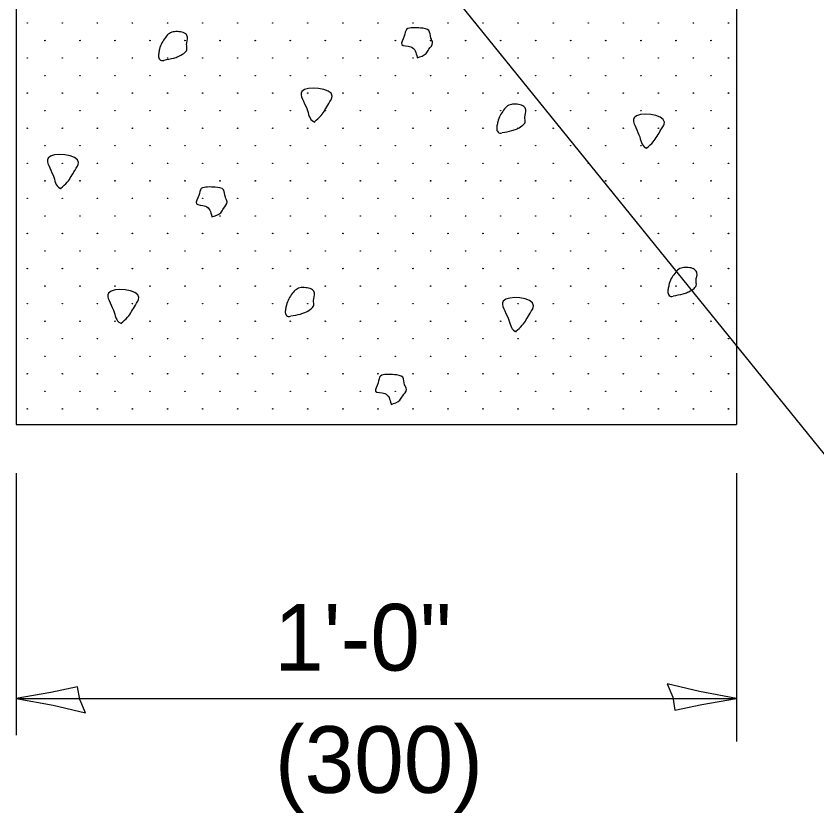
# Model space of a CAD drawing. Extents: x 99167 to 99847, y 99421 to 99861.
# Drawn here: x 99517.45 to 99544.84, y 99502.72 to 99529.96 of the extents above; entities that cross this region are included whole.
import ezdxf

# ---------------------------------------------------------------- set-up
doc = ezdxf.new("R2010")
doc.units = 0
for name, color, linetype in [('Design_PR_Roadway Dimensions', 7, 'Continuous'), ('Design_PR_Roadway Notes', 7, 'Continuous'), ('Drainage_PR', 7, 'Continuous'), ('Level 11', 7, 'Continuous'), ('Level 43', 7, 'Continuous'), ('Stage_Construction Traffic Control', 7, 'Continuous')]:
    doc.layers.add(name, color=color, linetype=linetype)

msp = doc.modelspace()

# ---------------------------------------------------------------- linework, layer by layer
at = {"layer": 'Design_PR_Roadway Notes'}
msp.add_line((99546.069, 99513.777), (99530.158, 99533.441), dxfattribs=at)
at = {"layer": 'Drainage_PR'}
for centre in [(99517.833, 99529.72), (99519.032, 99529.72), (99520.231, 99529.72), (99521.43, 99529.72), (99522.629, 99529.72), (99523.829, 99529.72), (99525.028, 99529.72), (99526.227, 99529.72), (99527.426, 99529.72), (99528.625, 99529.72), (99529.824, 99529.72), (99531.023, 99529.72), (99532.222, 99529.72), (99533.421, 99529.72), (99534.62, 99529.72), (99535.819, 99529.72), (99537.018, 99529.72), (99538.217, 99529.72), (99539.417, 99529.72), (99540.616, 99529.72), (99541.815, 99529.72), (99518.433, 99529.121), (99519.632, 99529.121), (99520.831, 99529.121), (99522.03, 99529.121), (99523.229, 99529.121), (99524.428, 99529.121), (99525.627, 99529.121), (99526.826, 99529.121), (99528.025, 99529.121), (99529.224, 99529.121), (99530.423, 99529.121), (99531.623, 99529.121), (99532.822, 99529.121), (99534.021, 99529.121), (99535.22, 99529.121), (99536.419, 99529.121), (99537.618, 99529.121), (99538.817, 99529.121), (99540.016, 99529.121), (99541.215, 99529.121), (99517.833, 99528.521), (99519.032, 99528.521), (99520.231, 99528.521), (99521.43, 99528.521), (99522.629, 99528.521), (99523.829, 99528.521), (99525.028, 99528.521), (99526.227, 99528.521), (99527.426, 99528.521), (99528.625, 99528.521), (99529.824, 99528.521), (99531.023, 99528.521), (99532.222, 99528.521), (99533.421, 99528.521), (99534.62, 99528.521), (99535.819, 99528.521), (99537.018, 99528.521), (99538.217, 99528.521), (99539.417, 99528.521), (99540.616, 99528.521), (99541.815, 99528.521), (99518.433, 99527.922), (99519.632, 99527.922), (99520.831, 99527.922), (99522.03, 99527.922), (99523.229, 99527.922), (99524.428, 99527.922), (99525.627, 99527.922), (99526.826, 99527.922), (99528.025, 99527.922), (99529.224, 99527.922), (99530.423, 99527.922), (99531.623, 99527.922), (99532.822, 99527.922), (99534.021, 99527.922), (99535.22, 99527.922), (99536.419, 99527.922), (99537.618, 99527.922), (99538.817, 99527.922), (99540.016, 99527.922), (99541.215, 99527.922), (99517.833, 99527.322), (99519.032, 99527.322), (99520.231, 99527.322), (99521.43, 99527.322), (99522.629, 99527.322), (99523.829, 99527.322), (99525.028, 99527.322), (99526.227, 99527.322), (99527.426, 99527.322), (99528.625, 99527.322), (99529.824, 99527.322), (99531.023, 99527.322), (99532.222, 99527.322), (99533.421, 99527.322), (99534.62, 99527.322), (99535.819, 99527.322), (99537.018, 99527.322), (99538.217, 99527.322), (99539.417, 99527.322), (99540.616, 99527.322), (99541.815, 99527.322), (99518.433, 99526.723), (99519.632, 99526.723), (99520.831, 99526.723), (99522.03, 99526.723), (99523.229, 99526.723), (99524.428, 99526.723), (99525.627, 99526.723), (99526.826, 99526.723), (99528.025, 99526.723), (99529.224, 99526.723), (99530.423, 99526.723), (99531.623, 99526.723), (99532.822, 99526.723), (99534.021, 99526.723), (99535.22, 99526.723), (99536.419, 99526.723), (99537.618, 99526.723), (99538.817, 99526.723), (99540.016, 99526.723), (99541.215, 99526.723), (99517.833, 99526.123), (99519.032, 99526.123), (99520.231, 99526.123), (99521.43, 99526.123), (99522.629, 99526.123), (99523.829, 99526.123), (99525.028, 99526.123), (99526.227, 99526.123), (99527.426, 99526.123), (99528.625, 99526.123), (99529.824, 99526.123), (99531.023, 99526.123), (99532.222, 99526.123), (99533.421, 99526.123), (99534.62, 99526.123), (99535.819, 99526.123), (99537.018, 99526.123), (99538.217, 99526.123), (99539.417, 99526.123), (99540.616, 99526.123), (99541.815, 99526.123), (99518.433, 99525.524), (99519.632, 99525.524), (99520.831, 99525.524), (99522.03, 99525.524), (99523.229, 99525.524), (99524.428, 99525.524), (99525.627, 99525.524), (99526.826, 99525.524), (99528.025, 99525.524), (99529.224, 99525.524), (99530.423, 99525.524), (99531.623, 99525.524), (99532.822, 99525.524), (99534.021, 99525.524), (99535.22, 99525.524), (99536.419, 99525.524), (99537.618, 99525.524), (99538.817, 99525.524), (99540.016, 99525.524), (99541.215, 99525.524), (99517.833, 99524.924), (99519.032, 99524.924), (99520.231, 99524.924), (99521.43, 99524.924), (99522.629, 99524.924), (99523.829, 99524.924), (99525.028, 99524.924), (99526.227, 99524.924), (99527.426, 99524.924), (99528.625, 99524.924), (99529.824, 99524.924), (99531.023, 99524.924), (99532.222, 99524.924), (99533.421, 99524.924), (99534.62, 99524.924), (99535.819, 99524.924), (99537.018, 99524.924), (99538.217, 99524.924), (99539.417, 99524.924), (99540.616, 99524.924), (99541.815, 99524.924), (99518.433, 99524.325), (99519.632, 99524.325), (99520.831, 99524.325), (99522.03, 99524.325), (99523.229, 99524.325), (99524.428, 99524.325), (99525.627, 99524.325), (99526.826, 99524.325), (99528.025, 99524.325), (99529.224, 99524.325), (99530.423, 99524.325), (99531.623, 99524.325), (99532.822, 99524.325), (99534.021, 99524.325), (99535.22, 99524.325), (99536.419, 99524.325), (99537.618, 99524.325), (99538.817, 99524.325), (99540.016, 99524.325), (99541.215, 99524.325), (99517.833, 99523.725), (99519.032, 99523.725), (99520.231, 99523.725), (99521.43, 99523.725), (99522.629, 99523.725), (99523.829, 99523.725), (99525.028, 99523.725), (99526.227, 99523.725), (99527.426, 99523.725), (99528.625, 99523.725), (99529.824, 99523.725), (99531.023, 99523.725), (99532.222, 99523.725), (99533.421, 99523.725), (99534.62, 99523.725), (99535.819, 99523.725), (99537.018, 99523.725), (99538.217, 99523.725), (99539.417, 99523.725), (99540.616, 99523.725), (99541.815, 99523.725), (99518.433, 99523.125), (99519.632, 99523.125), (99520.831, 99523.125), (99522.03, 99523.125), (99523.229, 99523.125), (99524.428, 99523.125), (99525.627, 99523.125), (99526.826, 99523.125), (99528.025, 99523.125), (99529.224, 99523.125), (99530.423, 99523.125), (99531.623, 99523.125), (99532.822, 99523.125), (99534.021, 99523.125), (99535.22, 99523.125), (99536.419, 99523.125), (99537.618, 99523.125), (99538.817, 99523.125), (99540.016, 99523.125), (99541.215, 99523.125), (99517.833, 99522.526), (99519.032, 99522.526), (99520.231, 99522.526), (99521.43, 99522.526), (99522.629, 99522.526), (99523.829, 99522.526), (99525.028, 99522.526), (99526.227, 99522.526), (99527.426, 99522.526), (99528.625, 99522.526), (99529.824, 99522.526), (99531.023, 99522.526), (99532.222, 99522.526), (99533.421, 99522.526), (99534.62, 99522.526), (99535.819, 99522.526), (99537.018, 99522.526), (99538.217, 99522.526), (99539.417, 99522.526), (99540.616, 99522.526), (99541.815, 99522.526), (99518.433, 99521.926), (99519.632, 99521.926), (99520.831, 99521.926), (99522.03, 99521.926), (99523.229, 99521.926), (99524.428, 99521.926), (99525.627, 99521.926), (99526.826, 99521.926), (99528.025, 99521.926), (99529.224, 99521.926), (99530.423, 99521.926), (99531.623, 99521.926), (99532.822, 99521.926), (99534.021, 99521.926), (99535.22, 99521.926), (99536.419, 99521.926), (99537.618, 99521.926), (99538.817, 99521.926), (99540.016, 99521.926), (99541.215, 99521.926), (99517.833, 99521.327), (99519.032, 99521.327), (99520.231, 99521.327), (99521.43, 99521.327), (99522.629, 99521.327), (99523.829, 99521.327), (99525.028, 99521.327), (99526.227, 99521.327), (99527.426, 99521.327), (99528.625, 99521.327), (99529.824, 99521.327), (99531.023, 99521.327), (99532.222, 99521.327), (99533.421, 99521.327), (99534.62, 99521.327), (99535.819, 99521.327), (99537.018, 99521.327), (99538.217, 99521.327), (99539.417, 99521.327), (99540.616, 99521.327), (99541.815, 99521.327), (99518.433, 99520.727), (99519.632, 99520.727), (99520.831, 99520.727), (99522.03, 99520.727), (99523.229, 99520.727), (99524.428, 99520.727), (99525.627, 99520.727), (99526.826, 99520.727), (99528.025, 99520.727), (99529.224, 99520.727), (99530.423, 99520.727), (99531.623, 99520.727), (99532.822, 99520.727), (99534.021, 99520.727), (99535.22, 99520.727), (99536.419, 99520.727), (99537.618, 99520.727), (99538.817, 99520.727), (99540.016, 99520.727), (99541.215, 99520.727), (99517.833, 99520.128), (99519.032, 99520.128), (99520.231, 99520.128), (99521.43, 99520.128), (99522.629, 99520.128), (99523.829, 99520.128), (99525.028, 99520.128), (99526.227, 99520.128), (99527.426, 99520.128), (99528.625, 99520.128), (99529.824, 99520.128), (99531.023, 99520.128), (99532.222, 99520.128), (99533.421, 99520.128), (99534.62, 99520.128), (99535.819, 99520.128), (99537.018, 99520.128), (99538.217, 99520.128), (99539.417, 99520.128), (99540.616, 99520.128), (99541.815, 99520.128), (99518.433, 99519.528), (99519.632, 99519.528), (99520.831, 99519.528), (99522.03, 99519.528), (99523.229, 99519.528), (99524.428, 99519.528), (99525.627, 99519.528), (99526.826, 99519.528), (99528.025, 99519.528), (99529.224, 99519.528), (99530.423, 99519.528), (99531.623, 99519.528), (99532.822, 99519.528), (99534.021, 99519.528), (99535.22, 99519.528), (99536.419, 99519.528), (99537.618, 99519.528), (99538.817, 99519.528), (99540.016, 99519.528), (99541.215, 99519.528), (99517.833, 99518.929), (99519.032, 99518.929), (99520.231, 99518.929), (99521.43, 99518.929), (99522.629, 99518.929), (99523.829, 99518.929), (99525.028, 99518.929), (99526.227, 99518.929), (99527.426, 99518.929), (99528.625, 99518.929), (99529.824, 99518.929), (99531.023, 99518.929), (99532.222, 99518.929), (99533.421, 99518.929), (99534.62, 99518.929), (99535.819, 99518.929), (99537.018, 99518.929), (99538.217, 99518.929), (99539.417, 99518.929), (99540.616, 99518.929), (99541.815, 99518.929), (99518.433, 99518.329), (99519.632, 99518.329), (99520.831, 99518.329), (99522.03, 99518.329), (99523.229, 99518.329), (99524.428, 99518.329), (99525.627, 99518.329), (99526.826, 99518.329), (99528.025, 99518.329), (99529.224, 99518.329), (99530.423, 99518.329), (99531.623, 99518.329), (99532.822, 99518.329), (99534.021, 99518.329), (99535.22, 99518.329), (99536.419, 99518.329), (99537.618, 99518.329), (99538.817, 99518.329), (99540.016, 99518.329), (99541.215, 99518.329), (99517.833, 99517.73), (99519.032, 99517.73), (99520.231, 99517.73), (99521.43, 99517.73), (99522.629, 99517.73), (99523.829, 99517.73), (99525.028, 99517.73), (99526.227, 99517.73), (99527.426, 99517.73), (99528.625, 99517.73), (99529.824, 99517.73), (99531.023, 99517.73), (99532.222, 99517.73), (99533.421, 99517.73), (99534.62, 99517.73), (99535.819, 99517.73), (99537.018, 99517.73), (99538.217, 99517.73), (99539.417, 99517.73), (99540.616, 99517.73), (99541.815, 99517.73), (99518.433, 99517.13), (99519.632, 99517.13), (99520.831, 99517.13), (99522.03, 99517.13), (99523.229, 99517.13), (99524.428, 99517.13), (99525.627, 99517.13), (99526.826, 99517.13), (99528.025, 99517.13), (99529.224, 99517.13), (99530.423, 99517.13), (99531.623, 99517.13), (99532.822, 99517.13), (99534.021, 99517.13), (99535.22, 99517.13), (99536.419, 99517.13), (99537.618, 99517.13), (99538.817, 99517.13), (99540.016, 99517.13), (99541.215, 99517.13), (99517.833, 99516.531), (99519.032, 99516.531), (99520.231, 99516.531), (99521.43, 99516.531), (99522.629, 99516.531), (99523.829, 99516.531), (99525.028, 99516.531), (99526.227, 99516.531), (99527.426, 99516.531), (99528.625, 99516.531), (99529.824, 99516.531), (99531.023, 99516.531), (99532.222, 99516.531), (99533.421, 99516.531), (99534.62, 99516.531), (99535.819, 99516.531), (99537.018, 99516.531), (99538.217, 99516.531), (99539.417, 99516.531), (99540.616, 99516.531), (99541.815, 99516.531)]:
    msp.add_circle(centre, 0.00831, dxfattribs=at)
at = {"layer": 'Level 11'}
for points in [[(99522.508, 99528.454), (99522.842, 99528.523), (99522.993, 99528.574), (99523.181, 99528.682), (99523.289, 99528.808), (99523.283, 99528.982), (99523.315, 99529.235), (99523.249, 99529.346), (99523.07, 99529.415), (99522.864, 99529.421), (99522.693, 99529.364), (99522.557, 99529.221), (99522.437, 99529.042), (99522.354, 99528.822), (99522.329, 99528.682), (99522.329, 99528.529), (99522.423, 99528.434), (99522.497, 99528.443)], [(99531.166, 99528.534), (99531.471, 99528.68), (99531.568, 99528.822), (99531.694, 99529.044), (99531.634, 99529.207), (99531.568, 99529.46), (99531.286, 99529.546), (99531.021, 99529.555), (99530.807, 99529.5), (99530.725, 99529.267), (99530.639, 99528.985), (99530.953, 99528.908), (99531.166, 99528.548)], [(99527.655, 99526.345), (99527.878, 99526.553), (99528.14, 99526.967), (99528.259, 99527.22), (99527.222, 99527.374), (99527.39, 99526.793), (99527.621, 99526.351), (99527.661, 99526.334)], [(99534.076, 99525.972), (99534.41, 99526.04), (99534.561, 99526.092), (99534.749, 99526.203), (99534.86, 99526.331), (99534.851, 99526.502), (99534.883, 99526.756), (99534.817, 99526.867), (99534.638, 99526.935), (99534.433, 99526.944), (99534.262, 99526.884), (99534.125, 99526.742), (99534.005, 99526.562), (99533.925, 99526.34), (99533.897, 99526.203), (99533.897, 99526.049), (99533.991, 99525.955), (99534.065, 99525.964)], [(99539.018, 99525.451), (99539.238, 99525.659), (99539.506, 99526.069), (99539.625, 99526.325), (99538.585, 99526.477), (99538.753, 99525.898), (99538.984, 99525.456), (99539.027, 99525.436)], [(99518.98, 99524.071), (99519.199, 99524.279), (99519.464, 99524.692), (99519.584, 99524.946), (99518.544, 99525.1), (99518.712, 99524.519), (99518.943, 99524.077), (99518.986, 99524.06)], [(99524.141, 99523.091), (99524.446, 99523.236), (99524.543, 99523.379), (99524.668, 99523.604), (99524.609, 99523.763), (99524.543, 99524.017), (99524.261, 99524.105), (99523.996, 99524.114), (99523.782, 99524.06), (99523.699, 99523.823), (99523.614, 99523.544), (99523.927, 99523.464), (99524.141, 99523.105)], [(99539.927, 99520.395), (99540.264, 99520.463), (99540.412, 99520.514), (99540.603, 99520.623), (99540.711, 99520.748), (99540.705, 99520.922), (99540.737, 99521.176), (99540.668, 99521.287), (99540.489, 99521.355), (99540.286, 99521.361), (99540.115, 99521.304), (99539.979, 99521.161), (99539.859, 99520.982), (99539.776, 99520.762), (99539.751, 99520.623), (99539.751, 99520.469), (99539.845, 99520.375), (99539.919, 99520.383)], [(99521.043, 99519.457), (99521.263, 99519.668), (99521.531, 99520.078), (99521.65, 99520.332), (99520.61, 99520.483), (99520.775, 99519.907), (99521.009, 99519.466), (99521.052, 99519.446)], [(99526.846, 99519.708), (99527.179, 99519.773), (99527.327, 99519.827), (99527.518, 99519.933), (99527.627, 99520.061), (99527.621, 99520.232), (99527.655, 99520.486), (99527.587, 99520.6), (99527.407, 99520.665), (99527.199, 99520.674), (99527.034, 99520.614), (99526.894, 99520.472), (99526.775, 99520.292), (99526.692, 99520.073), (99526.666, 99519.933), (99526.666, 99519.782), (99526.76, 99519.685), (99526.834, 99519.694)], [(99534.541, 99519.181), (99534.763, 99519.389), (99535.028, 99519.802), (99535.148, 99520.055), (99534.108, 99520.209), (99534.276, 99519.628), (99534.507, 99519.189), (99534.549, 99519.169)], [(99530.272, 99516.684), (99530.576, 99516.832), (99530.671, 99516.972), (99530.799, 99517.197), (99530.739, 99517.357), (99530.671, 99517.61), (99530.391, 99517.699), (99530.126, 99517.707), (99529.912, 99517.653), (99529.83, 99517.416), (99529.744, 99517.137), (99530.058, 99517.057), (99530.272, 99516.698)]]:
    msp.add_spline(points, degree=3, dxfattribs=at)
at = {"layer": 'Level 43'}
for p, q in [((99517.446, 99514.332), (99517.446, 99505.373)), ((99542.09, 99514.332), (99542.09, 99505.162)), ((99517.447, 99506.635), (99542.09, 99506.635))]:
    msp.add_line(p, q, dxfattribs=at)
for points in [[(99539.716, 99507.132), (99539.909, 99506.675), (99539.984, 99506.238), (99540.903, 99506.43), (99542.09, 99506.635), (99540.824, 99506.865)], [(99519.822, 99506.138), (99519.628, 99506.595), (99519.554, 99507.032), (99518.634, 99506.84), (99517.447, 99506.635), (99518.714, 99506.405)]]:
    msp.add_lwpolyline(points, close=True, dxfattribs=at)
at = {"layer": 'Stage_Construction Traffic Control'}
for p, q in [((99517.447, 99547.601), (99517.447, 99515.997)), ((99542.09, 99547.601), (99542.09, 99515.997)), ((99517.447, 99515.997), (99542.09, 99515.997))]:
    msp.add_line(p, q, dxfattribs=at)

# ---------------------------------------------------------------- texts
at = {"layer": 'Design_PR_Roadway Dimensions'}
for s, p in [('1\'-0"', (99526.273, 99507.585)), ('(300)', (99526.301, 99503.405))]:
    msp.add_text(s, height=2.28, dxfattribs=at).set_placement(p)

doc.saveas('drawing.dxf')
